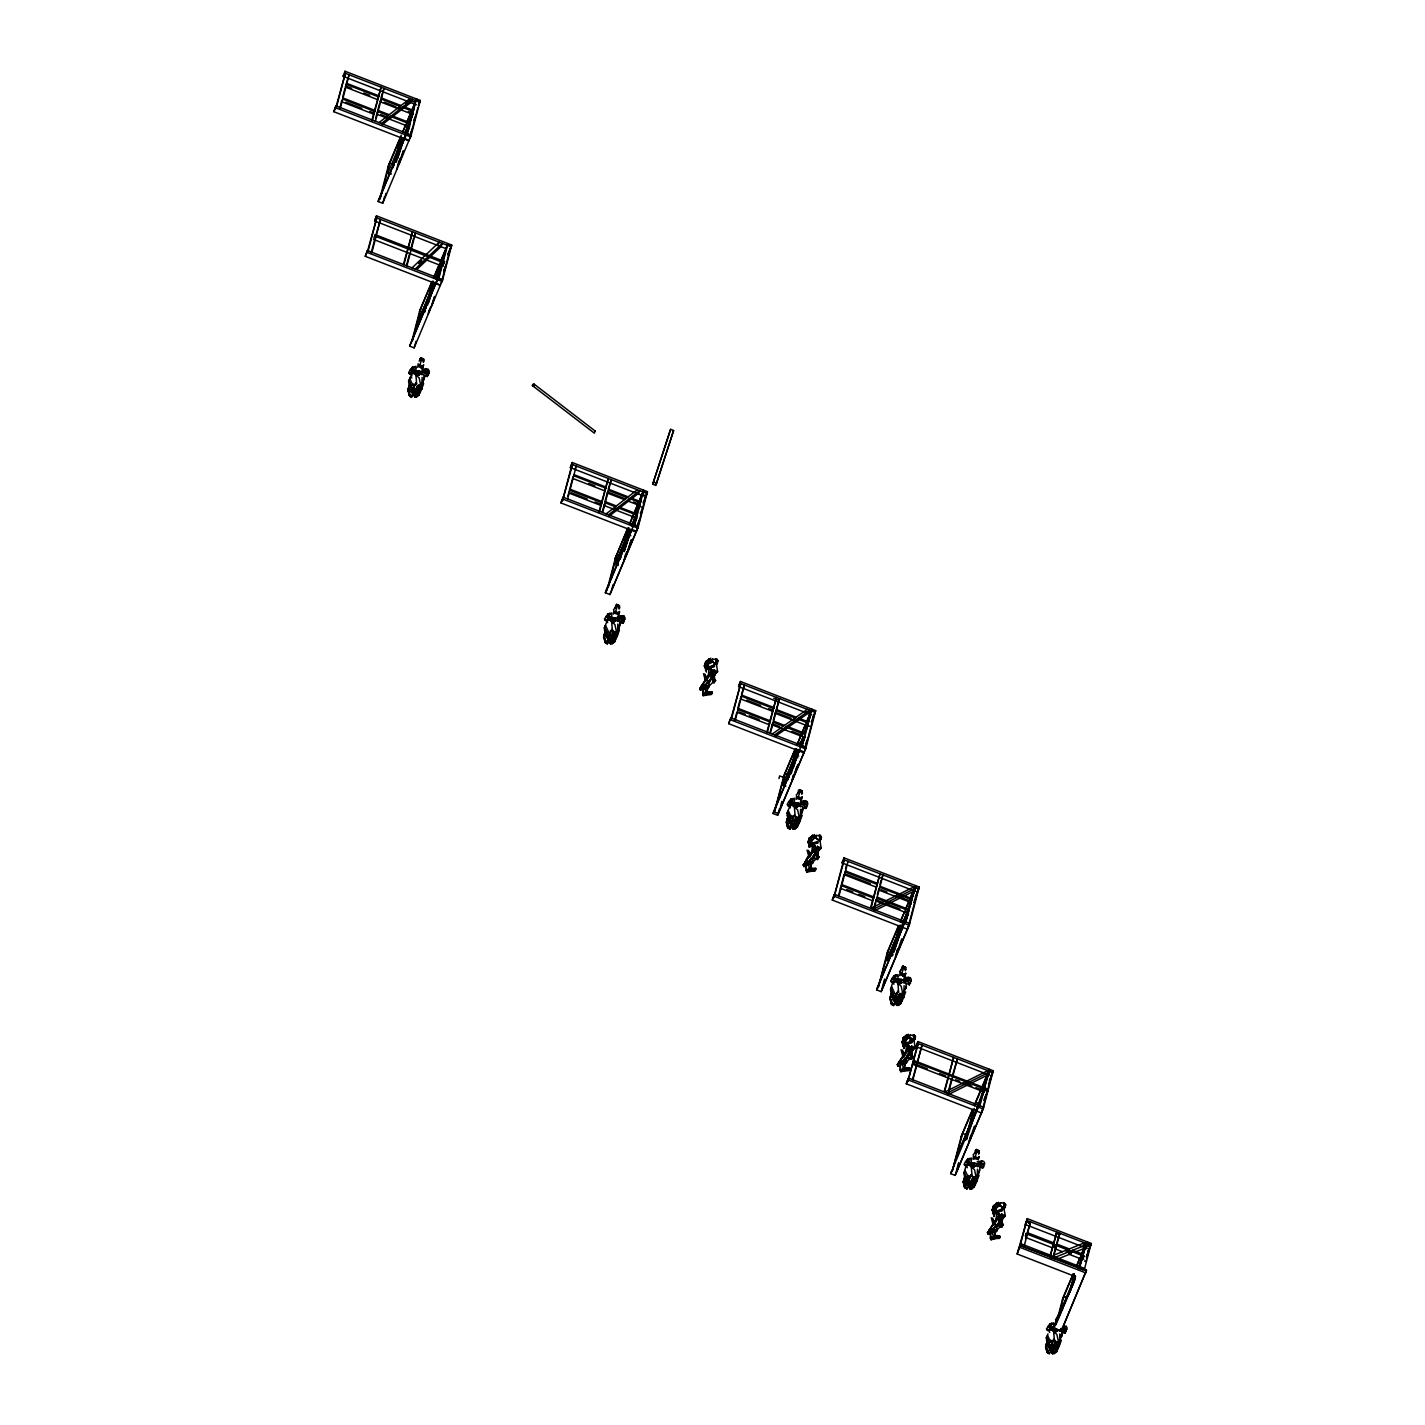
<?xml version="1.0" encoding="UTF-8"?>
<svg xmlns="http://www.w3.org/2000/svg" width="1425" height="1425" viewBox="0 0 1425 1425"><rect width="100%" height="100%" fill="white"/><g stroke="black" fill="none" stroke-linecap="round" stroke-linejoin="round"><path stroke-width="1.5" d="M711.734 672.725L711.734 669.839L710.915 670.943L712.09 673.384L711.734 669.839L710.737 670.124L711.734 672.725L711.734 669.839L707.014 664.246L708.955 659.027L716.597 664.602L717.933 660.719L716.401 658.777L709.223 660.719L710.202 659.49M808.616 863.906L809.133 868.52L815.634 868.377L815.047 870.746L806.782 872.011L806.105 870.408L810.273 868.431L814.904 853.165L815.278 846.218L810.558 840.625L812.482 835.388L820.123 840.982L821.459 837.098L819.927 835.157L811.039 836.831L808.919 838.666L808.99 847.056M903.771 1070.264L909.061 1070.389L900.796 1071.653L900.119 1070.05L907.048 1067.663L909.649 1068.02L909.952 1069.391L909.061 1070.389L904.287 1068.091L909.293 1048.747L909.293 1045.861L904.572 1040.268L906.496 1035.049L914.138 1040.624L915.473 1036.741L913.942 1034.799L905.053 1036.474L902.933 1038.326L902.47 1043.955L903.949 1048.105L902.452 1042.601L903.04 1045.166M999.495 1216.808L999.495 1213.94L998.676 1215.044L999.851 1217.484L999.495 1213.94L998.497 1214.225L999.495 1216.808L999.495 1213.94L994.775 1208.329L996.716 1203.11L1003.859 1208.293L1005.355 1215.899L1003.485 1217.787M416.474 396.097L418.932 395.117L419.288 391.18L416.474 396.097L414.693 397.076L413.767 394.832L419.698 387.938L419.983 391.501L416.421 397.058L414.693 397.076L414.248 392.57L417.436 389.167L415.69 389.559L415.281 393.745L411.398 396.649L409.652 396.132L407.871 390.503L408.815 387.297L410.917 387.992L413.482 394.707L418.166 387.956L419.698 387.938M620.249 624.827L617.132 631.685L612.786 632.914L611.432 636.209L612.518 635.301L612.786 637.135L609.971 639.237L610.417 643.744L612.162 643.726L615.707 638.151L615.422 634.606L612.821 637.278L609.508 641.499L610.417 643.744L614.674 641.767L615.012 637.848L615.457 640.092L617.346 635.942L617.862 624.025M802.988 810.095L799.853 816.952L795.524 818.182L794.152 821.477L795.239 820.568L795.506 822.403L792.71 824.505L793.155 829.012L794.883 828.994L798.445 823.418L798.16 819.874L792.229 826.767L793.155 829.012L797.394 827.034L797.751 823.116L795.952 825.948M898.427 1005.373L900.796 1003.467L901.277 999.477L898.48 1004.393L896.681 1005.373L895.773 1003.147L901.687 996.235L901.972 999.798L898.427 1005.373L896.681 1005.373L896.236 1000.867L899.442 997.464L897.697 997.856L897.269 1002.042L893.404 1004.946L891.64 1004.429L889.877 998.818L890.803 995.594L892.905 996.307L895.488 1003.022L900.155 996.253L901.687 996.235M1057.421 1344.487L1055.889 1344.505L1051.205 1351.256L1048.64 1344.541L1046.538 1343.828L1045.594 1347.053L1047.375 1352.681L1049.121 1353.198L1053.004 1350.277L1054.5 1345.182L1054.767 1347.017L1051.971 1349.119L1051.81 1351.149L1052.416 1353.625L1054.144 1353.607L1057.706 1348.05L1057.421 1344.487L1051.508 1351.381L1052.416 1353.625L1056.655 1351.648L1057.012 1347.729L1057.439 1349.992L1059.327 1345.841L1059.844 1333.907M705.945 670.801L706.177 661.307L704.716 664.46L706.39 672.083M994.116 1216.665L992.94 1211.375L993.938 1205.408L992.477 1208.543L994.169 1216.166M414.176 373.635L413.731 371.872L409.937 370.197L413.749 366.635L413.393 369.164L411.023 369.948L412.288 371.872L415.851 371.996L416.082 366.314L412.235 367.312L408.654 372.513L414.176 373.635L419.146 377.874L421.604 389.292L419.716 393.442L419.288 391.18M609.9 620.285L609.455 618.539L605.678 616.847L609.473 613.284L609.116 615.832L606.765 616.598L608.012 618.539L611.592 618.664L611.824 612.982L607.958 613.979L604.378 619.18L609.9 620.285L614.887 624.542L617.346 635.942L614.442 633.145L614.246 631.952L617.346 635.942M792.638 805.553L792.193 803.807L788.399 802.115L792.193 798.552L791.855 801.099L789.486 801.865L790.75 803.807L794.313 803.932L794.544 798.249L790.697 799.247L787.117 804.448L792.638 805.553L797.608 809.81L800.066 821.21L798.178 825.36L797.751 823.116M896.165 981.932L895.719 980.186L891.943 978.494L895.737 974.932L894.277 980.168L897.857 980.311L898.088 974.629L894.223 975.626L890.643 980.827L896.165 981.932L901.152 986.171L903.61 997.589L901.722 1001.739L901.277 999.477M969.232 1163.317L967.646 1163.655L966.399 1161.731L971.209 1163.798L971.458 1158.115L967.593 1159.113L964.013 1164.314L969.534 1165.418L974.504 1169.676L976.962 1181.076L975.074 1185.226L972.794 1180.969L971.048 1181.343L970.639 1185.529L971.957 1187.221L970.051 1188.878L969.143 1186.633L975.056 1179.74L975.68 1180.862L971.779 1188.86L970.051 1188.878L969.606 1184.371L972.456 1182.412L974.949 1183.765L974.308 1186.9L971.832 1187.88M1051.899 1330.184L1051.454 1328.421L1047.66 1326.746L1051.472 1323.184L1051.116 1325.713L1048.764 1326.497L1050.011 1328.421L1053.574 1328.545L1053.805 1322.863L1049.958 1323.861L1046.378 1329.062L1051.899 1330.184L1056.869 1334.423L1059.327 1345.841L1056.246 1341.833L1059.113 1341.566L1062.248 1334.708M415.459 383.521L415.94 382.755L416.67 384.198L415.779 373.243C413.998 368.523 411.772 376.307 409.1 373.457L411.113 372.37M612.536 633.876L613.498 630.758L611.681 629.405L611.574 630.42L612.412 630.865L611.503 619.893C609.722 615.19 607.495 622.957 604.823 620.124L607.228 620.837L604.307 627.802L605.162 633.608M794.313 815.029L792.353 822.35L789.521 818.823L791.089 816.685L788.257 810.647L789.521 818.823L792.353 822.35C791 820.016 794.117 813.123 795.132 816.133L794.242 805.161C792.46 800.458 790.234 808.224 787.562 805.392L789.575 804.306M897.465 991.818L897.946 991.052L898.676 992.513L897.786 981.54C895.987 976.837 893.76 984.604 891.088 981.754L893.493 982.484L894.277 981.13M970.817 1175.304L971.298 1174.538L972.046 1175.999L971.138 1165.027C969.356 1160.324 967.13 1168.09 964.458 1165.258L967.183 1165.08M1053.574 1339.66L1051.614 1346.963L1048.782 1343.437L1050.35 1341.299L1047.518 1335.261L1048.782 1343.437L1051.614 1346.963C1050.261 1344.63 1053.378 1337.737 1054.393 1340.747L1053.503 1329.792C1051.721 1325.072 1049.495 1332.856 1046.823 1330.006L1049.548 1329.828M411.059 386.887C418.255 395.651 406.802 382.719 409.794 378.729L412.627 384.75L408.102 389.738L409.011 385.997M606.997 636.922C613.819 637.563 601.973 630.42 605.536 625.379L608.368 631.418L606.801 633.555L609.633 636.708L608.226 640.448L612.786 637.135L615.333 638.632L614.674 641.767L612.162 643.726M893.065 995.184C900.262 1003.948 888.808 991.016 891.801 987.026L894.633 993.047L890.108 998.052L891.017 994.312M966.631 1182.055C973.453 1182.697 961.608 1175.554 965.153 1170.513L967.985 1176.533L966.417 1178.689L969.267 1181.842L966.916 1185.048L968.572 1186.117L972.794 1180.969M705.66 684.962L699.728 688.453L700.494 690.252L709.205 686.761L705.66 684.962C694.67 689.308 713.07 675.895 710.915 670.943L711.093 678.247L705.696 684.552M711.502 674.773L711.734 670.73L710.737 670.124M809.204 861.341L803.272 864.832L804.038 866.632L812.731 863.14L809.204 861.341C798.374 865.741 816.792 851.081 815.278 846.218L815.634 849.763L814.441 847.323L803.255 865.028L812.731 863.14M814.904 853.165L815.278 846.218L814.263 846.503L815.278 849.104L814.316 852.275L819.161 856.959L817.505 859.507L814.387 858.438M901.312 1064.546L898.053 1066.274C895.345 1062.64 904.305 1059.986 906.656 1061.963L902.185 1064.671L900.101 1063.513L906.745 1062.783M908.918 1052.808L909.293 1045.861L908.277 1046.146L909.293 1048.747L908.331 1051.935L913.176 1056.602L911.519 1059.149L908.402 1058.08M993.421 1229.062L987.489 1232.554L988.255 1234.353L996.966 1230.862L993.421 1229.062C982.431 1233.409 1000.831 1219.978 998.676 1215.044L998.872 1222.329L993.457 1228.653L992.406 1232.75M705.072 687.545L705.589 692.158L712.055 692.283L711.52 694.367L703.238 695.649L702.792 688.346M708.742 670.142L704.217 665.92L707.798 667.987L708.742 670.142L708.35 676.626L699.711 688.649L704.449 687.242L704.627 688.649M812.286 846.521L807.761 842.3L811.342 844.366L812.286 846.521L811.876 853.005L807.352 857.423L804.502 863.176L806.817 860.219L807.227 862.766L812.642 862.321L808.83 861.876M902.631 1063.549L903.147 1068.18L909.595 1068.305L909.952 1069.391M906.3 1046.164L901.776 1041.942L905.356 1044.008L906.3 1046.164L905.89 1052.648L897.269 1064.671M992.833 1231.628L992.637 1234.745L994.508 1236.152L997.767 1224.538M996.503 1214.242L991.996 1210.021L995.558 1212.069L996.503 1214.242L996.111 1220.726L987.472 1232.75L990.322 1231.592L991.533 1232.607M414.087 394.6L408.815 387.297L407.871 390.503L411.576 397.201L413.339 393.514L417.097 390.628L419.591 391.982L418.932 395.117L416.421 397.058M607.317 643.868L604.823 641.891L604.752 639.469L606.747 637.064L606.64 634.659L604.538 633.947L606.64 634.659L609.223 641.375L609.134 639.362L604.538 633.947L603.612 637.171L605.376 642.8L607.317 643.868L613.89 634.606L615.422 634.606M790.038 829.136L787.562 827.159L787.491 824.737L789.486 822.332L789.379 819.927L787.277 819.215L789.379 819.927L791.944 826.642L791.855 824.63L787.277 819.215L786.333 822.439L788.114 828.067L790.038 829.136L796.628 819.874L798.16 819.874M896.093 1002.897L890.803 995.594L892.905 996.307L893.012 998.711L891.017 1001.116L891.088 1003.521L893.582 1005.516L895.345 1001.811L899.086 998.925L901.598 1000.279L900.938 1003.414L898.48 1004.393M966.934 1189.002L963.229 1182.305L964.173 1179.081L966.275 1179.793L968.857 1186.508L968.751 1184.496L964.173 1179.081L963.229 1182.305L965.01 1187.933L966.934 1189.002L973.524 1179.74L975.056 1179.74M1051.81 1351.149L1046.538 1343.828L1045.594 1347.053L1049.299 1353.75L1051.062 1350.045L1054.821 1347.159L1057.314 1348.513L1056.655 1351.648L1054.144 1353.607M413.268 385.801L413.001 383.61M717.256 662.589L715.795 659.828L717.594 671.816L713.978 669.946L713.872 671.549L712.286 671.175L708.546 668.396L708.92 666.953L716.098 664.192L717.256 662.589L716.401 658.777L717.933 660.719L716.312 664.549M820.8 838.951L819.322 836.19L821.138 848.178L817.522 846.325L817.398 847.928L815.812 847.554L812.072 844.758L812.464 843.333L819.642 840.572L820.8 838.951L819.927 835.157L821.459 837.098L819.856 840.928M914.814 1038.611L913.336 1035.85L915.153 1047.838L911.537 1045.968L911.412 1047.571L909.827 1047.197L906.086 1044.4L906.478 1042.975L913.657 1040.214L914.814 1038.611L913.942 1034.799L915.473 1036.741L913.87 1040.571M1003.289 1216.612L1005.355 1215.899L1001.739 1214.047L1001.633 1215.65L1000.047 1215.276L996.307 1212.479L996.681 1211.036L1003.859 1208.293M409.1 395.224L409.367 392.089L409.1 395.224L411.398 396.649L409.1 395.224L409.759 390.949M714.157 677.089L714.317 681.132L712.874 682.058L714.78 679.921L714.246 675.503L709.49 667.078L709.08 668.681L710.861 669.055L708.546 668.396L707.032 665.796L707.014 664.246L709.971 662.732L708.955 659.027L705.856 661.717L704.823 665.671L706.408 664.816M788.132 819.553L786.582 821.317L788.114 828.067L789.86 828.566L787.562 827.159L787.829 824.024L789.86 828.566L793.743 825.663L795.239 820.568L800.066 821.21L800.583 809.293M816.828 857.28L817.843 857.512L817.701 853.468M891.088 1003.521L891.373 1000.403L891.088 1003.521L893.404 1004.946L889.877 998.818L892.032 991.444M910.842 1056.923L911.858 1057.154L911.715 1053.111M977.479 1169.159L976.962 1181.076L972.135 1180.434L970.639 1185.529L966.756 1188.432L964.458 1187.025L964.725 1183.89L966.382 1182.198L966.275 1179.793L964.173 1179.081M1001.918 1221.189L1002.078 1225.233L1000.635 1226.141L1002.541 1224.022L1002.007 1219.604L997.251 1211.179L996.841 1212.782L998.622 1213.156L996.307 1212.479L994.793 1209.896L994.775 1208.329L997.732 1206.815L996.716 1203.11L993.617 1205.817L992.584 1209.754L994.169 1208.917M965.402 1183.462L965.633 1180.987L970.639 1185.529L970.193 1184.086L972.491 1181.735M417.757 367.401L418.113 363.713M422.121 377.358L421.604 389.292L418.523 385.284L421.39 385.017L424.525 378.159M613.48 614.068L613.837 610.363M796.219 799.336L796.575 795.649M899.745 975.715L900.101 972.01M904.127 985.673L903.61 997.589L900.511 993.599L903.397 993.332L906.514 986.474M973.471 1155.497L973.115 1159.202L974.201 1158.881M1055.48 1323.95L1055.836 1320.263M998.408 1205.603L1000.635 1202.914L998.515 1206.031L1000.492 1205.888L1004.358 1208.703L1005.694 1204.82L1004.162 1202.878L1000.635 1202.914L993.136 1206.387L995.772 1205.461M809.079 861.626L813.052 858.242L813.372 855.285M903.094 1061.287L907.066 1057.902L907.387 1054.928M807.761 842.3L809.721 837.686L808.919 838.666L811.538 837.74M817.416 856.532L817.612 851.651L815.812 847.554L810.558 842.175L810.558 840.625L813.515 839.111L812.482 835.388L809.4 838.096L808.367 842.033L809.952 841.195M911.43 1056.174L911.626 1051.294L909.827 1047.197L904.572 1041.817L904.572 1040.268L907.529 1038.754L906.496 1035.049L903.414 1037.738L902.381 1041.693L903.967 1040.838M710.006 680.438L706.747 692.069L711.52 694.367L706.23 694.242M909.934 1040.464L910.29 1037.81L908.313 1037.97L910.433 1034.835L908.188 1037.525M414.265 371.462L418.986 372.637L419.662 374.258L416.314 375.808L421.64 373.599L427.34 376.521L429.37 371.337L428.248 369.378L424.436 369.128M609.989 618.129L614.727 619.287L615.386 620.926L612.055 622.476L617.363 620.267L623.081 623.188L625.112 617.987L623.99 616.045L620.16 615.796M792.728 803.397L797.448 804.555L798.125 806.194L794.776 807.743L800.102 805.535L805.802 808.456L807.832 803.255L806.71 801.313L802.898 801.064M896.254 979.777L900.992 980.934L901.651 982.573L898.32 984.105L903.628 981.914L909.346 984.835L911.377 979.634L910.254 977.675L906.425 977.443M967.646 1163.655L969.107 1158.418L965.295 1161.981L969.089 1163.673L969.534 1165.418M971.779 1188.86L974.308 1186.9L974.647 1182.982L971.957 1187.221L969.143 1186.633M969.623 1163.263L974.344 1164.421L975.021 1166.06L971.672 1167.609L976.998 1165.401L982.698 1168.322L984.728 1163.121L983.606 1161.179M1051.988 1328.011L1056.709 1329.169L1057.386 1330.808L1054.037 1332.357L1059.363 1330.148L1065.063 1333.07L1067.093 1327.868L1065.971 1325.927L1064.457 1328.082M420.571 367.953L423.706 364.693L422.798 367.882L419.324 366.706L421.551 359.759L423.759 359.225L423.955 361.469L420.963 357.657L419.164 361.184M618.254 615.671L619.43 611.361L618.521 614.549L615.048 613.373L617.274 606.427L619.483 605.892L619.697 608.119L616.687 604.307L614.905 607.834M800.975 800.939L802.168 796.628L801.26 799.817L797.786 798.641L800.013 791.694L802.204 791.16L802.418 793.387L799.425 789.575L797.626 793.102M901.312 975.021L903.86 973.916L904.519 977.318L904.786 976.196L901.312 975.021L903.539 968.074L905.748 967.522L905.962 969.766L902.951 965.954L901.17 969.481M974.682 1158.507L977.229 1157.403L977.568 1159.398L974.682 1158.507L976.909 1151.56L979.117 1151.026L979.313 1153.253L976.321 1149.441L974.522 1152.967M713.533 678.656L715.617 680.58C711.271 687.367 716.543 672.885 712.286 671.175L713.8 681.328L712.874 682.058L713.533 678.656L711.378 676.786M810.843 864.12L817.024 857.939L817.291 858.83L816.169 858.01L817.505 859.507L817.612 851.651M911.092 1054.678L911.519 1059.149L910.183 1057.671L911.305 1058.472L912.338 1055.943L911.804 1051.525L909.827 1047.197L911.341 1057.35L910.415 1058.08L911.626 1051.294M1001.294 1222.757L1000.635 1226.141L1001.561 1225.429L1000.047 1215.276C1004.304 1216.986 999.032 1231.449 1003.378 1224.681L999.139 1220.887M612.216 642.746L614.122 639.255M794.936 828.014L797.394 827.034L798.053 823.899L795.56 822.546L791.801 825.431L790.483 824.737M1054.197 1352.646L1056.655 1351.648L1055.302 1348.567L1056.958 1349.457M712.055 692.283L705.589 692.158L702.561 694.046L706.64 693.316M815.937 869.749L815.634 868.377L806.782 872.011L806.283 866.293M909.595 1068.305L900.796 1071.653L900.297 1065.936M1000.172 1237.47C999.228 1233.712 992.477 1236.366 990.339 1238.129L990.998 1239.732L1000.172 1237.47L999.869 1236.081L990.998 1239.732L990.518 1233.997M788.951 826.358L788.257 823.935M965.847 1186.223L965.17 1183.801M705.874 663.908L705.161 667.292L706.622 669.127L708.261 666.74L705.874 663.908L704.217 665.92M993.635 1207.99L992.94 1211.375L994.383 1213.227L996.022 1210.822L993.635 1207.99L991.996 1210.021M414.248 392.57L417.222 391.661L417.044 390.468L413.214 394.315L413.909 390.04L411.273 390.254M899.211 999.958L899.05 998.783L895.203 1002.63L895.897 998.355L893.261 998.569M1050.367 1346.304L1049.281 1349.796L1050.225 1350.33L1051.632 1346.589L1048.996 1346.803M980.899 1166.986L979.527 1167.396M1063.264 1331.734L1061.892 1332.143M1004.091 1208.649L1005.694 1204.82L1004.162 1202.878L1003.752 1208.258L1001.882 1208.507M604.752 632.664L604.36 636.245M787.473 817.932L787.081 821.512M963.977 1181.378L964.369 1177.798M1046.342 1346.144L1046.734 1342.546M713.515 674.773L715.671 671.603L714.727 675.201L716.454 672.155M817.059 851.152L819.215 847.982L818.271 851.562L819.981 848.534L817.327 851.331M911.074 1050.795L913.229 1047.624L912.285 1051.222L913.995 1048.177L911.341 1050.991M1001.294 1218.874L1003.432 1215.703L1002.505 1219.283L1004.215 1216.237L1001.543 1219.052M404.771 138.225L409.046 140.879L333.806 111.684L335.944 105.913L411.202 135.108L382.702 203.276L378.177 201.531L378.64 199.732L409.598 126.504L378.177 201.531M416.385 104.755L343.176 76.362L343.639 74.563M333.806 111.684L335.944 105.913M335.481 107.712L410.721 136.889L420.286 100.445L345.046 71.25L344.583 73.031L419.823 102.226M335.303 109.529L345.331 73.334L336.71 106.216M339.595 108.941L341.768 100.712L341.608 101.727L373.582 114.125L374.989 110.402L342.998 97.987M342.837 96.597L344.993 88.386M346.079 84.271L349.089 74.795L340.468 107.677M346.827 83.398L378.818 95.796L377.411 99.536L345.438 87.121L345.705 86.052L351.708 88.386M371.587 121.339L381.081 87.192L372.442 120.074M375.666 118.4L379.442 104.007M381.544 98.04L400.977 105.575L398.822 109.013L380.137 101.763L380.422 100.694M381.063 97.844L382.149 93.729M375.452 121.25L384.091 88.368L382.684 91.681M436.21 282.845L440.503 285.481L365.245 256.304L367.401 250.533L442.641 279.71L414.141 347.878L409.634 346.132L438.134 277.964L409.634 346.132M446.114 248.68L374.632 220.964L376.503 215.852L451.743 245.047L442.178 281.491L366.938 252.314L367.401 250.533M381.615 193.996L389.702 163.162L393.478 164.623M374.632 220.964L376.503 215.852M367.294 252.083L376.788 217.936L368.149 250.818M384.091 187.726L384.376 186.657M391.216 173.227L390.931 174.295L387.921 173.138L388.206 172.069M382.702 203.276L383.165 201.495M383.45 200.818L384.518 196.721M384.839 197.505L385.926 193.39M375.292 234.68L374.917 236.105L444.137 262.966L444.511 261.541L375.292 234.68L373.884 237.993M401.084 137.014L392.997 167.829L401.12 138.457M371.052 253.543L374.828 239.151M375.915 235.036L380.546 219.397L371.925 252.278M396.007 159.511L396.292 158.442M399.837 144.922L400.122 143.854L387.921 173.138M397.415 155.788L397.7 154.719M396.756 169.29L398.911 161.078M404.54 139.133L405.003 137.334M398.412 164.588L400.033 158.424M406.677 133.362L410.97 135.998M406.57 134.912L415.12 102.297L411.041 100.712M407.443 133.647L416.064 100.765L402.634 132.561M409.794 138.421L417.881 107.605M418.665 104.648L418.416 105.539L420.054 101.335L416.528 98.984L407.194 121.107M403.578 263.892L412.52 231.794L403.898 264.676M406.588 265.05L409.278 254.772M410.899 248.609L413.588 238.331M406.909 265.852L415.53 232.97L414.123 236.283M411.665 341.911L419.947 309.955L431.971 281.491M412.537 340.646L421.159 307.764M414.141 347.878L414.622 346.097M414.889 345.438L415.975 341.323M432.541 281.616L424.454 312.431L433.111 281.01M428.213 313.892L429.281 309.795M429.335 311.238L430.403 307.141M438.027 279.514L446.577 246.899M438.882 278.249L447.753 244.477L451.511 245.937L447.877 254.879M373.51 239.436L442.748 266.279L443.122 264.854M441.251 283.023L449.873 250.141M450.104 249.25L450.336 248.36M605.358 592.782L631.952 529.494L636.458 531.258L636.227 532.148L560.987 502.954L561.45 501.173L563.142 497.183L638.382 526.377L609.882 594.546L605.358 592.782L605.839 591.001L636.797 517.774L634.089 524.56M643.566 496.025L570.356 467.614L572.227 462.519L647.484 491.696L637.919 528.158L562.661 498.982L563.142 497.183M570.356 467.614L572.227 462.519M567.863 496.096L572.903 477.322M567.649 498.946L576.27 466.046L574.881 469.377M598.767 512.608L608.261 478.462L599.622 511.343M602.312 511.717L604.342 504.414M605.019 501.44L607.602 491.963L625.094 498.75M608.243 489.113L611.272 479.619L602.632 512.519M606.872 590.627L615.493 557.745M608.261 587.314L616.9 554.432M611.272 578.995L611.557 577.927M615.101 564.407L627.303 535.123L615.101 564.407L618.112 565.565M612.038 588.774L613.106 584.66M628.265 528.265L620.178 559.099L628.853 527.678M623.188 550.78L623.473 549.712M624.595 547.058L624.88 545.989M630.865 535.764L627.855 534.607L628.14 533.538M623.936 560.559L625.557 554.396M625.058 557.905L626.679 551.742M633.858 524.632L638.151 527.268L609.882 594.546M634.303 524.115L639.148 505.626M640.235 501.511L642.319 493.567M636.031 517.881L637.153 515.227L617.702 507.692L616.58 510.346L636.031 517.881L636.316 516.812M639.308 505.43L640.431 502.776L629.512 498.554L628.389 501.208L639.308 505.43L640.698 501.707L630.527 497.77M634.624 524.917L643.245 492.035M629.814 523.83L643.708 490.236L629.28 524.436M636.975 529.69L645.846 495.918L642.087 494.457M773.116 813.533L799.692 750.227L804.217 751.99L803.985 752.881L728.727 723.686L729.208 721.905L730.882 717.915L806.14 747.11L777.623 815.278L773.116 813.533L773.579 811.733L804.893 737.17L801.028 746.308M811.787 714.958L738.577 686.565L740.448 681.471L815.688 710.647L805.659 748.891L777.623 815.278M728.727 723.686L730.882 717.915M738.577 686.565L740.448 681.471M730.776 719.5L740.733 683.537L731.631 718.218M734.534 720.961L736.672 712.803M737.74 708.724L739.878 700.566M740.43 698.856L741.837 695.133L773.811 707.53L772.421 711.253L740.43 698.856L741.552 696.202L773.543 708.599M741.481 694.438L744.491 684.998L735.407 719.678M766.507 733.358L776.483 697.413L767.38 732.076M770.052 732.486L772.439 723.811M773.276 720.248L779.493 698.571L770.391 733.252M778.976 778.531L779.671 775.895L783.429 777.355L795.453 748.873M779.422 798.214L779.707 797.145M782.931 784.872L795.114 755.588L782.931 784.872L785.941 786.03M778.371 812.82L779.439 808.741M780.312 807.458L781.915 801.349M787.936 779.831L795.952 749.247M789.058 777.177L796.539 748.624M791.338 769.999L791.623 768.93M792.692 766.454L797.038 755.749M798.73 756.069L795.72 754.894L797.626 749.995M791.694 781.292L793.298 775.182M792.817 778.638L793.885 774.559M801.616 745.364L805.891 748M801.509 746.932L804.413 736.208M805.25 732.646L810.291 713.408M802.364 745.649L811.466 710.986M797.02 745.168L811.929 709.187L806.835 721.264M810.932 726.786L807.922 725.61L805.214 732.414M804.733 750.423L814.067 714.869M907.992 927.461L907.511 929.26L832.271 900.066L834.427 894.294L909.667 923.489L881.167 991.658L876.642 989.894L877.123 988.113L903.129 926.375M915.331 891.337L842.122 862.944L842.585 861.163M832.271 900.066L834.427 894.294M881.167 991.658L909.203 925.27L919.232 887.027L843.992 857.832L843.511 859.631L918.769 888.808L915.367 896.859M838.613 895.292L843.956 874.897M845.559 868.769L846.628 864.69M840.536 888.345L841.658 885.691L873.632 898.088L872.51 900.743L840.536 888.345L840.821 887.276M838.933 896.04L848.035 861.377M870.586 907.689L880.009 873.774L870.924 908.455M874.131 906.817L875.199 902.738M875.787 900.921L876.909 898.267L908.883 910.664L907.761 913.318L875.787 900.921L876.072 899.852L882.057 902.168M877.337 894.579L878.406 890.5M879.777 887.33L911.751 899.745L910.628 902.399L878.655 889.984L878.94 888.915M880.009 884.391L881.077 880.312M873.935 909.613L883.019 874.95L881.612 878.263M888.648 949.745L878.156 987.739L887.437 951.953L898.48 925.787M883.019 974.362L883.304 973.275M881.915 989.199L884.587 979.011M883.322 985.886L884.925 979.759M891.462 956.211L899.496 925.609M892.584 953.557L900.083 925.003M894.936 946.147L895.221 945.078M896.325 942.495L902.559 927.319M895.773 955.623L897.376 949.513M896.895 952.969L897.964 948.89M905.16 921.726L876.642 989.894M905.035 923.311L908.046 912.249M908.776 909.025L913.603 890.678M905.908 922.028L915.473 885.566L910.379 897.625M908.259 926.802L917.825 890.34M981.985 1111.197L981.522 1112.996L906.282 1083.802L908.42 1078.03L983.678 1107.225L955.16 1175.393L950.653 1173.648L951.116 1171.849M989.324 1075.073L916.115 1046.68L917.985 1041.586L993.243 1070.763L983.197 1109.006L955.16 1175.393M906.282 1083.802L908.42 1078.03M916.115 1046.68L917.985 1041.586M983.802 1091.853L912.837 1064.332L914.244 1060.61L987.24 1088.914L986.955 1089.982M912.606 1079.028L922.028 1045.113L912.944 1079.794M944.205 1091.283L953.646 1057.368L944.543 1092.049M948.516 1090.713L951.722 1078.476M952.791 1074.397L957.404 1058.828L948.302 1093.509M955.926 1172.935L958.597 1162.747M957.315 1169.622L958.918 1163.495M965.331 1140.285L973.364 1109.683M966.738 1136.954L974.219 1108.401M969.089 1141.746L970.692 1135.618M970.496 1138.415L971.565 1134.336M979.153 1105.479L950.653 1173.648M979.046 1107.047L987.596 1074.414M979.901 1105.764L989.467 1069.302L974.183 1105.515M984.924 1089.181L984.657 1090.25L987.668 1091.425L985.102 1097.464M982.27 1110.538L991.836 1074.076M1018.519 1249.44L1027.247 1218.642L1091.194 1243.455L1084.176 1270.263L1020.211 1245.45L1086.509 1270.227L1061.287 1330.986L1053.752 1328.064L1075.483 1276.622L1017.165 1254L1018.109 1250.438L1020.674 1243.669L1084.639 1268.464M1019.997 1246.305L1020.425 1245.308M1020.211 1245.45L1027.247 1218.642M1017.165 1254L1020.674 1244.684M1026.659 1221.528L1029.527 1223.238L1026.659 1221.528L1026.089 1223.06M1025.679 1234.941L1026.053 1233.516L1027.176 1233.961L1025.252 1235.938M1025.519 1238.539L1030.542 1221.884L1024.433 1245.129M1049.922 1256.547L1056.869 1232.108L1049.726 1258.026M1055.961 1234.264L1056.513 1232.732L1059.398 1234.424L1056.388 1233.266M1050.136 1257.028L1054.251 1258.631M1052.719 1246.59L1054.268 1246.038L1053.52 1244.168M1054.607 1247.32L1055.408 1244.898L1056.531 1245.343L1055.729 1247.766M1054.037 1253.483L1055.711 1247.142M1056.816 1242.921L1059.879 1233.266L1053.289 1257.669M1058.971 1235.422L1059.523 1233.89M1053.752 1328.064L1075.412 1275.803M1061.678 1307.776L1061.304 1309.219L1062.622 1309.717M1068.803 1294.773L1074.361 1273.647M1069.926 1292.119L1074.361 1275.215M1061.287 1330.986L1086.509 1270.227M1078.992 1268.588L1084.763 1246.572M1079.491 1268.41L1086.224 1243.491L1076.748 1265.881M1079.651 1268.499L1079.883 1267.609M1083.196 1258.418L1083.997 1255.995L1082.857 1255.55L1082.074 1257.972L1083.196 1258.418L1082.483 1256.975M1082.679 1269.657L1079.633 1267.876M1088.932 1245.895L1084.015 1243.989L1090.232 1246.394M1086.188 1260.128L1085.814 1261.553L1084.496 1261.036M1086.669 1258.311L1089.056 1249.226M409.759 388.669L408.583 381.134L412.288 372.833M790.056 820.248L788.221 820.604L787.045 813.069L790.287 805.214M891.427 995.256L890.572 989.449L892.691 982.502M965.117 1180.452L963.941 1172.935L966.061 1165.988M1047.482 1345.218L1046.306 1337.683L1047.998 1333.889M1056.887 1317.715L1058.686 1314.206L1059.22 1315.364M715.671 671.603L714.406 676.038L713.978 669.946M819.215 847.982L817.95 852.417L817.522 846.325M913.229 1047.624L911.964 1052.06L911.537 1045.968M1003.432 1215.703L1002.167 1220.121L1001.739 1214.047M411.825 391.198L412.199 389.862L408.619 389.595L413.909 390.04M607.549 637.866L607.941 636.53L605.999 635.853M790.287 823.133L790.661 821.798L792.371 821.976L791.516 823.133L791.089 821.691M893.813 999.513L894.205 998.159L892.264 997.5M1049.548 1347.747L1049.922 1346.411L1047.981 1345.734M408.102 389.738L410.026 383.147M605.767 629.814L603.612 637.171L607.139 643.298L611.004 640.395L612.518 635.301L616.206 634.944L615.066 638.4M788.488 815.082L786.333 822.439L787.491 824.737M963.46 1181.539L965.384 1174.948M1045.825 1346.287L1047.749 1339.696M414.105 385.997L413.891 390.414C412.359 387.137 419.075 379.531 414.105 385.997L415.851 383.111M971.209 1174.895L968.893 1179.686L969.249 1182.216C967.735 1178.938 974.433 1171.332 969.481 1177.798L966.471 1177.335M422.904 383.361L424.169 375.612M618.646 630.028L619.893 622.262M801.367 815.296L802.631 807.53M978.28 1175.162L980.222 1166.986M1062.587 1331.734L1061.607 1336.775M427.5 305.217L434.607 282.667M435.907 278.552L443.015 256.001M428.658 302.474L435.124 281.972M436.424 277.857L444.19 253.258M431.258 306.678L434.5 296.418M432.416 303.935L434.358 297.772M396.186 162.361L403.667 139.151M405.715 132.81L412.52 111.702M397.753 158.157L414.087 107.498L413.214 109.6M399.196 163.537L403.275 150.872M400.069 161.435L403.489 150.89M624.043 551.528L630.865 530.421M624.257 551.528L631.061 530.421M626.377 554.806L631.15 540.022M627.944 550.584L631.346 540.039M652.686 484.197L670.605 429.335L673.615 430.51L656.587 483.271L655.696 485.373L652.686 484.197L670.605 429.335M655.696 485.373L673.615 430.51M705.927 693.619L707.726 688.061M791.178 773.757L798.534 751.153M800.547 744.99L803.29 736.565L800.048 744.242M804.573 732.664L810.148 716.169L804.787 732.61M793.404 767.541L798.766 751.1M800.102 746.985L803.451 736.725M793.511 776.981L796.86 766.703M794.402 774.862L797.751 764.602M810.059 868.146L811.27 864.441M903.468 1069.641L905.285 1064.083M994.294 1235.849L995.487 1232.162M797.786 823.668L798.944 820.212L796.985 817.22L800.066 821.21M901.33 1000.047L902.47 996.592L898.783 996.948L899.139 998.248L895.399 1001.009L897.269 1002.042L896.824 1000.582M979.883 1169.961L976.748 1176.818L973.881 1177.086L975.84 1180.078L974.682 1183.534L972.135 1180.434M1057.047 1348.299L1058.205 1344.826L1054.5 1345.182L1053.004 1350.277L1051.116 1349.261L1054.945 1348.21L1054.767 1347.017L1050.938 1350.864M893.831 951.668L902.31 926.464M903.735 922.26L914.975 889.414L893.76 952.417M901.722 938.879L895.434 957.03L896.076 955.676M913.799 902.435L917.985 890.572L917.344 891.925M974.379 1126.071L969.428 1140.766L970.069 1139.412M988.451 1084.817L991.996 1074.325L991.337 1075.661M426.698 369.128L425.327 371.088L421.764 370.001L426.698 369.128L425.986 371.266L429.174 372.762M622.44 615.778L621.051 617.755L617.506 616.669L622.44 615.778L621.71 617.933L624.916 619.412M805.161 801.046L803.789 803.023L800.227 801.937L805.161 801.046L804.448 803.201L807.637 804.68M908.705 977.425L907.315 979.403L903.771 978.298L908.705 977.425L907.974 979.581L911.181 981.059M982.057 1160.912L980.685 1162.889L977.122 1161.803L982.057 1160.912L981.344 1163.067L984.533 1164.546M1069.783 1292.724L1075.447 1276.159M1078.28 1267.894L1084.888 1249.262M1086.295 1256.939L1090.962 1244.346L1086.687 1241.692L1081.575 1253.786M1086.527 1256.939L1088.647 1250.722M809.4 845.791L809.008 846.557M903.414 1045.451L903.022 1046.199M423.67 383.574L421.604 389.043L420.179 385.32L417.062 386.246L415.69 389.559L420.482 388.277M619.412 630.242L617.328 635.71L615.921 631.988L612.786 632.914M802.132 815.51L800.066 820.978L798.641 817.255L795.524 818.182M905.677 991.871L903.592 997.357L902.185 993.635L899.05 994.543L897.697 997.856L902.47 996.592M979.046 1175.376L976.962 1180.844L975.537 1177.121L972.42 1178.048L971.048 1181.343L975.84 1180.078M1061.411 1340.123L1059.327 1345.592L1057.902 1341.869L1054.785 1342.795L1053.413 1346.108L1058.205 1344.826M414.693 397.076L418.166 387.956L420.322 389.061M610.417 643.744L613.89 634.606L616.063 635.728M793.155 829.012L796.628 819.874L798.784 820.996M896.681 1005.373L900.155 996.253L902.328 997.357M970.051 1188.878L973.524 1179.74L975.68 1180.862M1052.416 1353.625L1055.889 1344.505L1058.045 1345.61M908.455 1046.965L905.516 1054.251L898.516 1062.818L909.293 1045.861L908.651 1054.268L903.254 1060.574M412.288 371.872L413.393 369.164M608.012 618.539L609.116 615.832M790.75 803.807L791.855 801.099M1050.011 1328.421L1051.116 1325.713M343.176 76.362L345.046 71.25M345.438 87.121L346.56 84.467L378.533 96.864M341.608 101.727L342.73 99.073L374.704 111.471M380.137 101.763L381.259 99.109L399.944 106.358L398.822 109.013M390.414 118.293L391.537 115.639L410.257 122.888L408.85 126.629L389.399 119.077L390.521 116.422L409.972 123.975M402.224 109.155L403.346 106.501L413.517 110.438L412.395 113.092L408.334 111.524M405.555 103.811L410.151 98.468L378.979 122.603M381.953 124.848L411.398 102.048L412.52 99.394L381.348 123.53M401.244 135.179L388.491 165.353L379.673 199.358L381.081 196.044M402.937 131.153L405.484 125.133M388.028 167.153L400.906 136.64M402.562 138.457L400.674 143.337L402.99 137.851M404.985 132.739L408.191 125.133M409.082 123.031L412.876 114.053L408.53 124.759M405.323 132.347L407.639 126.843M418.594 104.453L420.286 100.445M413.606 120.608L415.886 115.229M410.721 132.561L412.342 128.749M365.245 256.304L366.938 252.314M437.831 245.474L439.221 242.161L412.074 267.847M433.699 277.412L438.847 265.21M440.574 261.131L447.753 244.477M419.484 311.754L432.22 281.58M433.912 277.554L447.521 245.367M433.806 283.771L416.243 325.915L434.287 283.165M436.388 277.661L442.409 263.411M436.014 279.104L442.035 264.854M442.748 266.279L444.511 261.541M447.771 254.469L451.743 245.047M443.585 270.982L446.167 264.872L444.066 270.376M532.683 385.819L534.357 384.322L533.484 386.424M560.987 502.954L562.661 498.982M614.211 509.42L615.333 506.766L605.18 502.829L604.058 505.483L614.211 509.42L616.348 505.982L605.465 501.76M617.613 509.562L618.735 506.908L637.438 514.158M609.152 516.117L638.578 493.317L639.7 490.663L608.528 514.799M627.57 528.461L615.208 558.404L628.104 527.891M627.855 534.607L630.188 529.103M631.364 525.914L635.372 516.402M636.262 514.3L640.057 505.323L639.772 506.392L642.782 507.567L640.342 513.338M644.937 497.735L647.484 491.696M643.031 502.918L647.003 493.495L571.763 464.301M637.474 524.436L639.807 518.932M785.745 728.977L786.867 726.322L805.535 733.554M797.412 720.765L798.534 718.111L808.581 721.994M775.289 736.333L808.545 712.928L809.667 710.273L774.666 734.908M794.936 749.425L783.892 775.574L774.612 811.359L785.122 773.383L788.88 774.826M796.646 745.4L805.143 725.289M804.929 732.682L807.922 725.61M795.72 754.894L798.053 749.372M799.603 745.702L802.72 738.346M813.141 716.686L815.688 710.647M797.929 753.629L799.478 749.978M811.252 721.852L815.225 712.429L739.985 683.252M805.588 743.832L807.904 738.328M842.122 862.944L843.992 857.832M878.655 889.984L880.044 886.261L912.036 898.676L910.913 901.33L898.926 896.663M914.654 886.493L871.245 908.081L873.169 909.328L916.578 887.739L914.654 886.493L913.532 889.147L915.456 890.393L874.024 911.002M900.173 921.779L904.43 911.715M906.122 907.689L908.669 901.651M886.973 953.735L898.854 925.573M900.564 921.548L915.01 887.348M898.801 931.398L886.617 960.682L898.516 932.467M901.17 926.464L899.193 931.558L906.852 913.425M902.88 922.438L911.377 902.274L908.544 909.399M916.685 893.065L919.232 887.027M904.269 923.275L908.509 913.211L904.839 922.331M914.244 1060.61L913.122 1063.264L927.319 1068.768M988.647 1070.228L945.256 1091.817L947.18 1093.064L990.589 1071.475L988.647 1070.228L987.543 1072.883L989.467 1074.129L948.035 1094.738M972.491 1109.541L961.447 1135.689L952.149 1171.475L962.659 1133.481L966.417 1134.941M960.967 1137.471L972.865 1109.309M974.433 1105.604L989.003 1071.083M984.087 1091.194L957.457 1154.642L983.802 1092.263M990.696 1076.801L993.243 1070.763M965.58 1136.918L969.837 1126.854M989.378 1080.595L992.762 1072.544L917.522 1043.367M983.695 1100.403L987.935 1090.339L913.959 1061.678M1025.626 1234.513L1026.053 1233.516M1026.766 1234.941L1027.674 1232.785L1054.019 1243.01L1053.093 1245.165M1054.233 1245.592L1054.643 1244.613M1054.981 1245.895L1055.408 1244.898M1056.103 1246.323L1057.012 1244.168L1069.284 1248.923L1068.376 1251.097M1052.772 1258.311L1054.179 1254.997L1084.514 1242.832L1083.588 1244.987M1054.589 1259.326L1055.497 1257.171L1085.814 1244.987M1066.221 1251.952L1067.289 1249.725L1056.638 1245.61L1055.248 1248.923L1062.337 1251.684M1067.361 1252.397L1069.926 1250.527L1069.498 1251.524M1071.796 1252.415L1068.518 1252.842L1070.068 1252.29M1070.674 1251.969L1072.704 1250.259L1083.356 1254.392L1081.949 1257.705M1084.336 1244.684L1084.763 1243.687M1073.061 1273.932L1062.854 1298.122L1055.818 1324.929L1075.394 1278.581M1076.481 1265.881L1079.883 1257.812M1062.391 1299.903L1073.292 1274.075M1084.657 1249.262L1085.28 1247.766M1086.331 1248.71L1086.741 1247.73M1078.458 1268.054L1082.43 1258.667L1083.748 1259.166M1083.997 1255.995L1082.448 1256.547M1074.984 1278.884L1057.688 1319.817L1063.78 1296.59L1066.791 1297.765M1073.506 1283.408L1072.615 1281.894M1087.792 1251.506L1091.194 1243.455M705.482 670.178L708.261 666.74M993.243 1214.278L996.022 1210.822M710.915 670.943L700.957 686.797L703.273 683.84L704.449 687.242M998.676 1215.044L988.736 1230.879L991.052 1227.94L991.462 1230.47L996.877 1230.042L993.065 1229.597M892.424 955.854L893.065 954.518M988.327 1074.503L988.986 1073.15L966.417 1139.608L967.058 1138.254M611.592 629.761L609.615 637.082C607.139 633.858 615.19 626.198 609.847 632.664L608.992 632.468M897.857 991.408L895.88 998.729C893.404 995.505 901.455 987.846 896.111 994.294L895.256 994.116M965.028 1179.419L963.478 1181.183L965.01 1187.933L966.756 1188.432L964.458 1187.025L964.387 1184.602L967.557 1181.663L967.86 1185.582L968.003 1181.557M1048.408 1352.467L1046.823 1351.773L1047.09 1348.638M789.147 827.854L795.506 822.403L795.684 823.579L792.71 824.505M415.779 373.243L419.395 374.722L418.986 372.637L415.779 373.243L417.703 371.747L427.001 372.495L411.023 369.948M611.503 619.893L615.137 621.389L614.727 619.287L611.503 619.893L613.427 618.397L622.743 619.163L606.765 616.598M794.242 805.161L797.858 806.657L797.448 804.555L794.242 805.161L796.165 803.664L805.463 804.43L789.486 801.865M897.786 981.54L901.402 983.036L900.992 980.934L897.786 981.54L899.692 980.044L909.007 980.81L893.03 978.245L895.381 977.479M971.138 1165.027L974.753 1166.523L974.344 1164.421L971.138 1165.027L973.061 1163.53L982.359 1164.296L976.837 1164.011L978.726 1164.955M1053.503 1329.792L1057.118 1331.271L1056.709 1329.169L1053.503 1329.792L1055.426 1328.296M418.505 394.048L419.93 389.595M615.903 637.83L612.322 642.087L614.674 641.767L613.302 638.685L614.977 639.576M798.623 823.098L795.061 827.355M899.692 1003.788L901.918 997.91M975.519 1182.964L971.957 1187.221L974.308 1186.9M1057.884 1347.712L1054.322 1351.969M705.179 685.977L707.423 682.147M808.705 862.357L810.967 858.509M902.72 1061.999L904.982 1058.169M992.94 1230.078L995.184 1226.23M420.518 360.489L420.963 357.657L423.759 359.225M705.464 667.559L707.032 665.101M808.99 843.938L810.558 841.48L809.418 840.269M903.005 1043.581L904.572 1041.123L903.735 1037.329L902.933 1038.326L905.552 1037.382M816.4 858.438L818.324 856.3L815.812 847.554L817.327 857.707L816.4 858.438L817.077 855.036M426.734 371.551L428.248 369.378M622.476 618.201L623.99 616.045M806.71 801.313L805.196 803.468L802.382 801.776M908.74 979.848L910.254 977.675M713.693 680.918L714.353 678.603M817.22 857.298L817.879 854.964M911.234 1056.94L911.893 1054.625M1001.454 1225.001L1002.113 1222.686M713.978 683.127L712.625 681.649L713.889 680.152L714.085 675.272M998.622 1226.159L1001.739 1227.228L1000.403 1225.732L1001.65 1224.253L1001.846 1219.372M1003.752 1208.258L1005.017 1206.672L1003.556 1203.911L1005.017 1206.672M812.749 837.098L813.746 835.869M906.763 1036.741L907.761 1035.512M996.983 1204.802L997.963 1203.591M901.776 1041.942L903.432 1039.929L903.895 1048.586M409.028 392.801L411.023 390.414L410.917 387.992L408.815 387.297M709.971 662.732L707.032 665.796M710.647 661.503L712.874 658.813L710.754 661.948L712.732 661.788L715.991 664.157L714.121 664.424M814.174 837.882L816.418 835.192L814.298 838.31L816.276 838.167L819.517 840.536M813.515 839.111L810.558 842.175M907.529 1038.754L904.572 1041.817M964.387 1184.602L966.382 1182.198M997.732 1206.815L994.793 1209.896M1046.752 1349.35L1048.747 1346.946L1048.64 1344.541L1046.538 1343.828M712.001 672.743L712.108 678.781L705.535 685.265M813.052 858.242L815.652 855.16L815.545 849.122M907.066 1057.902L909.667 1054.803L909.56 1048.764M999.762 1216.843L999.869 1222.864L993.296 1229.347M809.24 860.932L814.637 854.608L814.441 847.323M409.67 387.618L408.12 389.381L409.652 396.132L411.576 397.201M605.411 634.285L603.844 636.049L605.376 642.8L607.139 643.298L604.823 641.891L605.108 638.756M891.676 995.915L890.108 997.696L891.64 1004.429L893.582 1005.516M1047.393 1344.167L1045.843 1345.93L1047.375 1352.681L1049.299 1353.75M789.575 817.469L792.567 817.932L794.829 815.367M1047.339 1341.869L1051.846 1342.546L1054.108 1339.981M706.764 678.817L707.78 677.677L705.268 677.659L705.001 675.486L706.889 677.249M994.525 1222.899L995.541 1221.759L993.029 1221.759L992.762 1219.568L994.65 1221.332M903.218 1060.984L899.015 1061.803L900.832 1059.862L901.241 1062.409L906.656 1061.963L902.844 1061.536M607.762 639.469L609.081 640.163L612.821 637.278M967.379 1184.602L968.715 1185.297L972.456 1182.412M617.613 614.282L619.697 612.127M905.962 973.774L902.559 976.268L905.694 973.008L904.519 977.318M415.69 389.559L418.701 386.478M614.442 633.145L611.432 636.209L616.206 634.944M797.163 818.413L794.152 821.477L798.944 820.212M897.697 997.856L900.707 994.775M971.048 1181.343L974.059 1178.279M1053.413 1346.108L1056.424 1343.027M1054.856 1346.482L1052.558 1348.834L1053.004 1350.277M819.268 850.066L821.138 848.178L819.054 848.908M913.283 1049.726L915.153 1047.838L913.069 1048.551M707.299 687.741L713.569 681.684M904.857 1063.763L910.415 1058.08M995.077 1231.841L1001.258 1225.66L1001.508 1226.551L1000.403 1225.732M708.831 660.202L710.861 658.207M812.357 836.582L814.405 834.587M906.371 1036.224L908.42 1034.229M996.592 1204.303L998.622 1202.308M418.665 263.607L421.853 260.597M415.192 269.058L442.338 243.354L440.931 246.685L416.991 269.361M423.991 377.625L426.823 374.935L427.34 376.521M619.715 624.275L622.547 621.603L623.081 623.188M801.028 810.896L805.285 806.871L805.802 808.456M1060.289 1335.51L1064.546 1331.484L1065.063 1333.07M1060.948 1328.474L1064.724 1329.044L1062.373 1330.469L1064.422 1325.66L1063.709 1327.815L1066.898 1329.311M613.498 609.562L616.241 607.157L616.687 604.307L619.483 605.892M796.237 794.829L798.98 792.425L799.425 789.575L802.204 791.16M973.133 1154.695L975.876 1152.291L976.321 1149.441L979.117 1151.026M1055.497 1319.443L1058.241 1317.038M712.447 676.376L717.594 671.816L715.51 672.529M794.883 828.994L797.394 827.034L796.041 823.953L797.697 824.843M606.159 513.873L637.331 489.737M714.78 679.921L714.709 681.257L713.07 679.191M818.324 856.3L818.253 857.636L816.596 855.57M912.338 1055.943L912.267 1057.279L910.611 1055.212M1002.541 1224.022L1002.47 1225.34L1000.831 1223.273M772.279 733.982L807.28 709.347M418.131 375.309L419.662 374.258M613.872 621.977L615.386 620.926M710.968 662.999L712.732 661.788M796.593 807.245L798.125 806.194M900.137 983.624L901.651 982.573M973.489 1167.111L975.021 1166.06M1055.854 1331.858L1057.386 1330.808M417.062 386.246L418.523 385.284L421.604 389.292M899.05 994.543L900.511 993.599L903.61 997.589M972.42 1178.048L973.881 1177.086L976.962 1181.076M1054.785 1342.795L1056.246 1341.833L1059.327 1345.841M410.685 395.918L413.214 394.315M608.938 640.983L606.427 642.586L606.231 641.09M809.489 847.18L808.973 843.511M902.987 1043.153L904.163 1045.148M419.324 366.706L421.871 365.602L422.512 369.004L422.299 366.831L422.798 367.882M615.048 613.373L617.595 612.269L617.933 614.264M797.786 798.641L800.333 797.537L800.672 799.532M789.735 822.189L790.661 821.798L793.743 825.663M808.919 838.666L814.459 836.368L811.039 836.831M902.933 1038.326L908.473 1036.028L905.053 1036.474M993.136 1206.387L998.693 1204.089L995.273 1204.553M713.8 681.328L715.617 680.58M817.327 857.707L819.161 856.959M911.341 1057.35L913.176 1056.602M1001.561 1225.429L1003.378 1224.681M1068.518 1252.842L1072.223 1251.417M1058.134 1258.863L1071.297 1253.572M1076.338 1251.56L1084.425 1248.318M910.415 1040.927L913.532 1040.179L910.29 1037.81L911.733 1041.39M708.011 661.36L705.375 662.304L710.933 660.007M710.541 667.791L714.637 666.401L708.92 666.953M814.067 844.17L818.182 842.781L812.464 843.333M908.081 1043.812L912.196 1042.423L906.478 1042.975M998.302 1211.891L1002.398 1210.502L996.681 1211.036M426.681 374.401L428.907 373.653M966.399 1161.731L968.751 1160.965M969.606 1184.371L972.58 1183.445L972.402 1182.269M1051.971 1349.119L1054.945 1348.21L1053.467 1347.872M610.559 638.952L609.134 639.362L611.004 640.395M970.193 1184.086L969.267 1184.87M964.725 1183.89L964.458 1187.025M419.645 371.017L414.782 371.213L417.151 371.693M615.386 617.684L610.523 617.862L612.892 618.361M798.107 802.952L793.244 803.148L795.613 803.629M901.651 979.331L896.788 979.509L899.157 980.008M1053.681 1327.601L1052.523 1327.762L1054.874 1328.242L1048.764 1326.497M810.184 869.695L806.105 870.408L806.336 864.708M904.198 1069.338L900.119 1070.05L900.351 1064.368M994.401 1237.417L990.339 1238.129L990.553 1232.429M815.047 870.746L809.756 870.604M999.281 1238.467L993.991 1238.325M418.932 395.117L416.599 395.438L417.685 395.491M898.587 1003.734L900.938 1003.414L899.567 1000.332L901.241 1001.223M706.034 687.082L709.205 686.761M992.21 1231.325L996.966 1230.862M410.703 374.205L409.1 373.457M789.165 806.123L787.562 805.392M975.021 1162.818L970.158 1162.996L972.509 1163.495M808.812 854.038L811.324 854.038L809.881 857.102L808.527 851.865L810.415 853.628M902.827 1053.681L905.338 1053.698L903.895 1056.762L902.542 1051.508L904.43 1053.271M418.825 364.96L420.535 365.014M614.567 611.628L616.277 611.681M797.288 796.896L798.998 796.949M900.832 973.275L902.542 973.311M974.183 1156.762L975.893 1156.815M1060.823 1328.83L1064.065 1328.955M810.273 868.431L815.581 868.662M996.271 1236.223L999.816 1236.383M419.823 358.779L422.708 358.975L423.35 362.413M615.564 605.447L618.432 605.643L619.091 609.081M798.285 790.715L801.171 790.911L801.812 794.348M901.829 967.094L904.697 967.29L905.356 970.71M975.181 1150.581L978.067 1150.777L978.708 1154.214M606.124 636.405L609.633 636.708M788.844 821.673L792.371 821.976M892.388 998.052L895.897 998.355M965.74 1181.539L969.267 1181.842M1048.105 1346.287L1051.632 1346.589M705.304 685.514L709.116 685.942L701.456 685.781M428.569 374.989L421.337 371.64M624.293 621.656L617.078 618.29M807.031 806.924L799.799 803.558M910.557 983.303L903.343 979.937M983.927 1166.79L976.713 1163.423M1066.292 1331.538L1060.574 1329.169M409.616 385.32L411.13 385.569L408.583 381.134M605.34 631.97L606.872 632.237M891.605 993.617L893.137 993.884L890.572 989.449M412.235 367.312L415.673 367.971M607.958 613.979L611.396 614.62M794.135 799.888L790.697 799.247L791.178 802.079M894.223 975.626L897.661 976.268M971.031 1159.754L967.593 1159.113L968.092 1161.945M1053.396 1324.502L1049.958 1323.861L1050.439 1326.693M792.567 817.932L791.463 815.527M969.481 1177.798L968.359 1175.393M1051.846 1342.546L1050.724 1340.159M415.744 391.323L417.222 391.661L413.393 392.712L415.281 393.745L416.777 388.633M794.206 823.258L795.684 823.579L792.371 825.004M971.102 1183.124L972.58 1183.445M610.363 630.634L613.605 631.364M793.084 815.902L796.326 816.632M969.98 1175.768L973.222 1176.498M1052.345 1340.515L1055.587 1341.246M713.302 680.901L714.317 681.132M1001.062 1225.001L1002.078 1225.233M805 862.143L807.227 862.766M899.015 1061.803L901.241 1062.409M989.217 1229.864L991.462 1230.47M788.72 821.121L790.661 821.798L791.677 826.251M905.748 967.522L902.951 965.954L902.506 968.786L899.763 971.209L901.687 973.774M409.028 101.122L411.398 102.048M363.696 93.035L369.698 95.35M384.305 102.208L395.954 106.733M378.284 110.491L389.167 114.713M380.778 114.552L386.228 116.672M345.883 102.19L361.879 108.407M369.859 111.506L373.867 113.056M376.022 217.633L451.28 246.828M437.903 278.855L442.409 280.6M653.576 482.113L656.587 483.271M643.477 491.144L647.235 492.587M636.209 492.391L638.578 493.317M574.026 474.668L605.999 487.065M608.724 489.309L628.158 496.844M627.142 497.628L608.439 490.378L607.317 493.032L624.15 499.552M588.881 483.52L594.884 485.854M633.484 501.992L639.593 504.361M570.196 489.256L602.169 501.671M569.911 490.325L601.884 502.74L600.762 505.394L568.789 492.979M571.069 492.694L587.064 498.892M595.044 501.992L601.047 504.325M629.921 523.563L633.697 525.023M615.386 563.32L618.397 564.496M811.698 710.077L815.456 711.538M773.775 698.25L777.854 699.835M806.158 712.001L808.545 712.928M776.589 709.597L796.147 717.185M746.718 700.103L760.701 705.535M768.698 708.635L772.706 710.184M777.427 713.017L791.107 718.325M773.561 721.157L784.48 725.378M738.346 708.474L770.319 720.872M783.394 726.144L773.276 722.226L772.154 724.88L782.272 728.798M738.061 709.543L770.034 721.958L768.912 724.613L736.939 712.197M774.256 724.506L779.724 726.625M791.979 731.381L802.346 735.407M739.219 711.912L745.204 714.228M749.212 715.777L759.204 719.661M798.142 742.514L801.919 743.975M730.419 719.714L805.659 748.891M794.847 756.657L797.858 757.815M773.579 811.733L778.103 813.497M845.524 870.942L877.497 883.358M846.397 874.38L870.39 883.678M880.935 889.699L886.92 892.014M877.194 897.198L909.168 909.595M841.943 884.622L873.917 897.02M886.065 903.717L900.048 909.15M846.806 889.592L852.809 891.925M858.794 894.241L864.797 896.574M833.946 896.076L909.203 925.27M939.485 1073.488L945.559 1075.839M955.694 1079.776L959.755 1081.343M965.829 1083.712L971.921 1086.064M975.965 1087.631L982.057 1090M975.822 1102.291L979.598 1103.752M907.957 1079.829L983.197 1109.006M1090.731 1245.236L1026.766 1220.423L1025.092 1224.413L1086.99 1248.425M1087.507 1245.913L1085.44 1245.112L1087.382 1246.447M1083.107 1246.145L1084.817 1246.804M1069.926 1250.527L1066.648 1250.954L1067.77 1251.399M1053.146 1245.592L1054.268 1246.038M1055.034 1246.323L1056.157 1246.768M1019.979 1247.374L1085.814 1272.899M1071.493 1284.548L1072.811 1285.065M1071.119 1285.973L1072.437 1286.49M410.275 377.34L411.878 377.999M716.258 662.287L717.701 662.946M819.785 838.666L821.228 839.325M913.799 1038.308L915.242 1038.967M1004.019 1206.387L1005.462 1207.028M617.221 618.877L619.091 619.822M903.486 980.507L905.356 981.469M412.021 392.801L413.339 393.514M894.027 1001.116L895.345 1001.811M1049.744 1349.35L1051.062 1350.045M417.578 392.035L419.235 392.908M711.093 678.247L712.108 678.781M814.637 854.608L815.652 855.16M908.651 1054.268L909.667 1054.803M998.872 1222.329L999.869 1222.864M713.818 662.678L708.955 659.027M817.362 839.058L812.482 835.388M911.377 1038.7L906.496 1035.049M1001.579 1206.779L996.716 1203.11M814.263 846.503L817.79 851.883M908.277 1046.146L911.804 1051.525M998.497 1214.225L1002.007 1219.604M712.625 681.649L713.747 682.45L713.498 681.56M1053.663 1339.304L1055.497 1340.658M999.548 1224.859L1002.096 1226.889M702.561 687.491L703.754 688.524M806.087 863.871L807.298 864.886M713.996 675.61L711.734 670.73L714.246 675.503M817.54 851.99L815.278 847.109L815.278 849.104M911.555 1051.632L909.293 1046.752L909.293 1048.747M1001.775 1219.711L999.495 1214.83M792.478 801.741L794.313 803.932M414.016 369.805L415.851 371.996M609.757 616.473L611.592 618.664M896.022 978.12L897.857 980.311M969.374 1161.607L971.209 1163.798M1051.739 1326.354L1053.574 1328.545M808.705 843.671L810.148 845.506M810.558 841.48L811.787 843.101M904.572 1041.123L905.801 1042.762M906.158 983.909L905.89 988.523M892.228 992.566L893.137 993.884M410.222 384.269L411.13 385.569M791.801 825.431L792.549 826.536M609.081 640.163L609.829 641.268M968.715 1185.297L969.445 1186.402M1047.322 1349.635L1048.212 1350.971M787.223 815.456L789.112 818.645M1046.484 1340.07L1048.372 1343.258M604.485 630.188L606.391 633.377M787.045 813.069L788.738 816.026M963.941 1172.935L965.633 1175.892M1046.306 1337.683L1047.998 1340.64M604.307 627.802L606.017 630.758M895.897 1001.383L894.205 998.159L894.49 1002.096M1051.632 1349.617L1049.922 1346.411L1050.225 1350.33M609.633 639.736L607.941 636.53L608.226 640.448M413.909 393.086L412.199 389.862L412.502 393.781M808.349 850.351L810.611 854.679M992.566 1218.072L995.327 1225.037M902.363 1050.011L904.626 1054.34M704.805 673.989L707.566 680.954M993.261 1213.227L992.655 1210.68M705.5 669.144L704.894 666.579M992.762 1219.568L994.472 1223.22M808.527 851.865L810.237 855.499M902.542 1051.508L904.252 1055.141M705.001 675.486L706.711 679.137M800.761 798.766L801.26 799.817M618.04 613.498L618.521 614.549M810.255 846.913L808.438 842.959L809.026 845.524M987.489 1232.554L988.255 1234.353M897.287 1064.475L898.053 1066.274M803.272 864.832L804.038 866.632M699.728 688.453L700.494 690.252M993.029 1221.759L994.098 1224.823M705.268 677.659L706.337 680.74M908.812 983.232L909.346 984.835M1059.363 1330.148L1059.79 1331.484M976.998 1165.401L977.425 1166.737M903.628 981.914L904.056 983.25M800.102 805.535L800.529 806.871M617.363 620.267L617.791 621.603M421.64 373.599L422.067 374.935M1049.032 1330.38L1049.655 1332.482M966.667 1165.632L967.29 1167.734M893.315 982.146L893.92 984.247M789.771 805.766L790.394 807.868M607.05 620.498L607.656 622.6M411.308 373.831L411.932 375.933M894.633 998.07L895.043 999.513M608.368 636.423L608.778 637.866M412.627 389.755L413.054 391.198M991.283 1217.769L992.94 1224.022M901.081 1049.708L902.738 1055.943M807.067 850.066L808.723 856.3M703.522 673.687L705.179 679.921M712.411 693.369L712.108 691.998L703.238 695.649L702.739 689.914M1046.378 1348.834L1046.823 1351.773M787.117 824.22L787.562 827.159M892.495 1002.737L892.691 1004.215M902.007 1063.264L902.185 1064.671M807.993 863.621L808.171 865.028M978.352 1150.224L978.494 1152.237M904.982 966.738L905.142 968.751M801.456 790.358L801.598 792.371M618.717 605.091L618.877 607.103M422.993 358.423L423.136 360.454M571.104 467.917L562.483 500.798L572.512 464.603L571.104 467.917M842.87 863.229L833.767 897.91L844.277 859.916L842.87 863.229M916.881 1046.983L907.778 1081.646L918.27 1043.652L916.881 1046.983M1065.49 1297.035L1066.47 1298.015L1065.49 1297.035M979.064 1156.494L978.156 1159.683L979.064 1156.494M640.395 500.87L632.896 524.079L641.268 498.768L640.395 500.87M377.999 111.56L376.877 114.214L387.03 118.15L388.152 115.496L377.999 111.56M402.331 107.285L401.209 109.939L412.128 114.178L413.232 111.524L402.331 107.285M573.741 475.736L572.618 478.39L604.592 490.788L605.714 488.134L573.741 475.736M595.187 431.062L594.314 433.147L532.148 385.391L533.645 383.77L595.187 431.062M776.304 710.665L775.2 713.319L793.939 720.587L795.061 717.933L776.304 710.665M785.798 727.071L784.676 729.725L804.145 737.277L805.267 734.623L785.798 727.071M797.466 718.877L796.343 721.531L807.173 725.735L808.296 723.063L797.466 718.877M845.239 872.029L844.117 874.683L876.09 887.08L877.212 884.426L845.239 872.029M1027.3 1234.228L1025.893 1237.541L1052.238 1247.748L1053.627 1244.435L1027.3 1234.228M1070.709 1251.061L1069.302 1254.374L1081.575 1259.13L1082.982 1255.817L1070.709 1251.061"/></g></svg>
